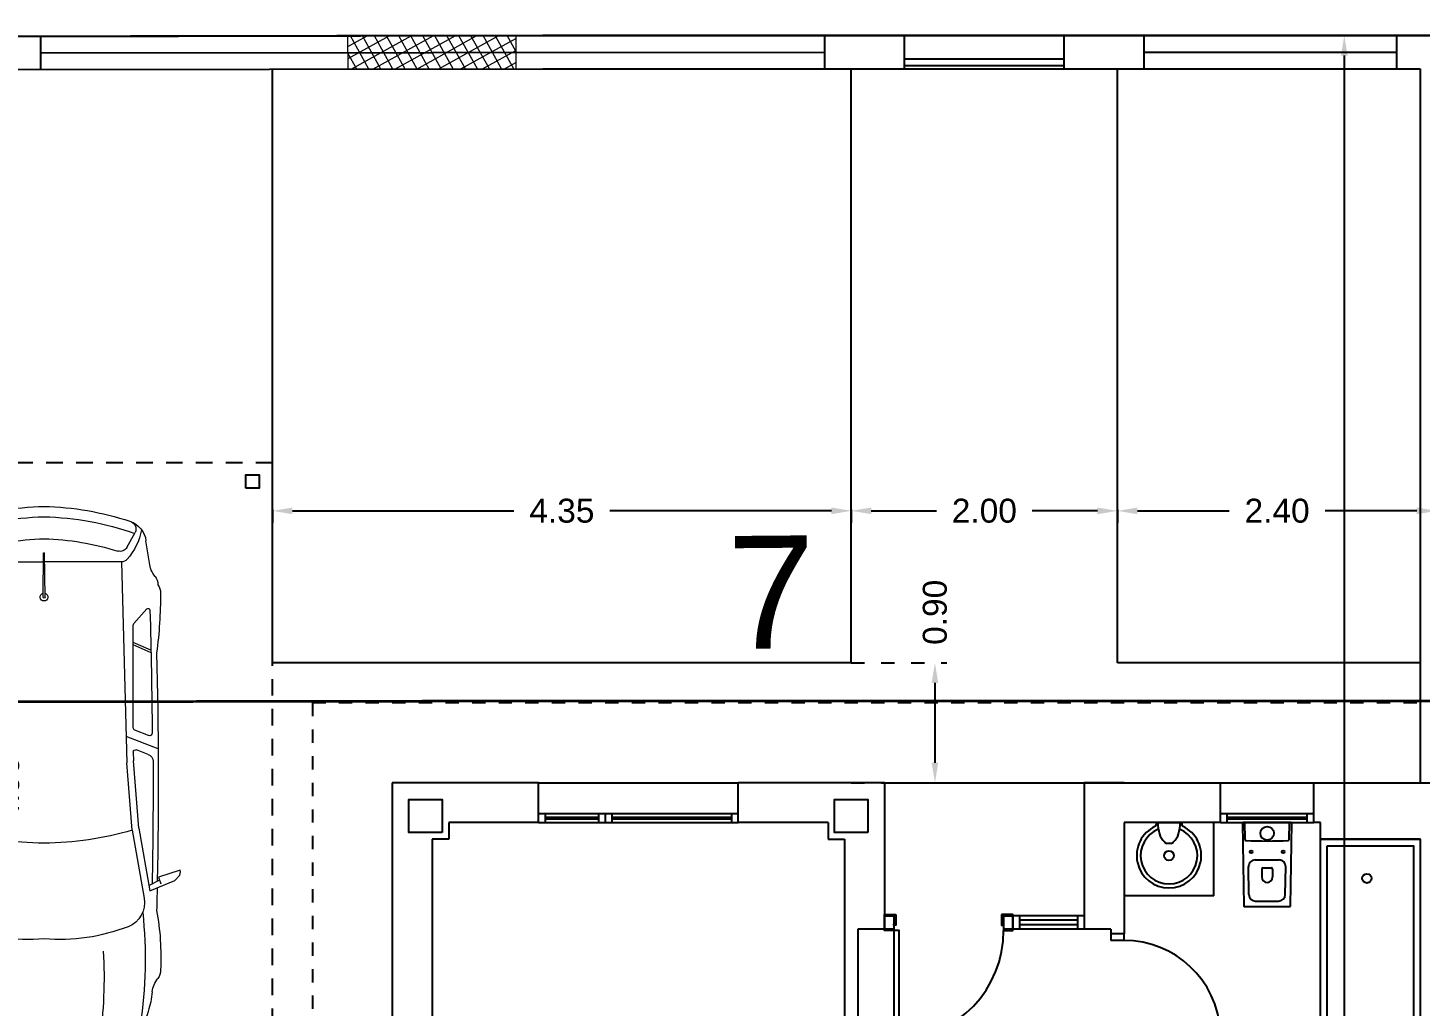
# Model space of a CAD drawing. Header units: millimetres. Extents: x 441061 to 442903, y 4515148 to 4515613.
# Drawn here: x 442488.8 to 442499.26, y 4515541.93 to 4515549.28 of the extents above; entities that cross this region are included whole.
import ezdxf
from ezdxf.enums import TextEntityAlignment as Align

# ---------------------------------------------------------------- set-up
doc = ezdxf.new("R2010")
doc.units = ezdxf.units.MM
doc.linetypes.add('PUNTOS2', pattern=[0.125, 0, -0.125])
doc.linetypes.add('RAYITAS', pattern=[0.375, 0.25, -0.125])
for name, color, linetype in [('01_cotas', 254, 'Continuous'), ('01_implantación', 5, 'Continuous'), ('01_mono BAJA', 2, 'Continuous'), ('01_parcela', 7, 'Continuous'), ('01_proyección', 4, 'RAYITAS'), ('01_retranqueo', 250, 'Continuous'), ('01_textos', 7, 'Continuous'), ('01_urb interior', 4, 'Continuous')]:
    doc.layers.add(name, color=color, linetype=linetype)
doc.layers.add('01_muebles_B', color=254, linetype='Continuous', lineweight=5)
doc.styles.add('Estilo1', font='swissel.ttf')
doc.styles.add('ROMANS', font='romans')
doc.dimstyles.new('DECIMAL-50', dxfattribs={"dimtxt": 0.08, "dimasz": 0.15, "dimexe": 0.09, "dimexo": 0, "dimgap": 0.09, "dimtad": 0, "dimzin": 0, "dimdsep": 46, "dimtxsty": 'ROMANS', "dimcen": 0.09, "dimclrt": 6, "dimadec": 0, "dimazin": 0, "dimtfac": 1.38, "dimtix": 1, "dimtofl": 0, "dimtmove": 2, "dimatfit": 3, "dimldrblk": 'OBLIQUE', "dimfxl": 1, "dimtolj": 1, "dimtzin": 0, "dimarcsym": 0})

# ---------------------------------------------------------------- blocks, each defined once
blk = doc.blocks.new('A$C6A825EFA')
at = {"layer": '01_mono BAJA', "color": 254}
for p, q in [((1.099999736412428, 12.50000028219074, -5.307373365866472e-07), (-2.636807039380074e-07, 12.50000028219074, -5.307373365866472e-07)), ((-2.636807039380074e-07, 12.50000028219074, -5.307373365866472e-07), (-2.636807039380074e-07, 7.854999443516135, -5.307373365866472e-07)), ((1.099999736296013, 12.200000282377, -5.307204983801919e-07), (1.099999736354221, 12.5000166958198, -5.307204983801919e-07)), ((1.099999736354221, 12.5000166958198, -5.307205007081908e-07), (2.599999736354221, 12.5000166958198, -5.307205007081908e-07)), ((2.599999736354221, 12.200000282377, -5.307204983801919e-07), (2.599999736354221, 12.50001669488847, -5.307204983801919e-07)), ((3.699999736330938, 12.50000028219074, -5.307373365866472e-07), (2.599999736412428, 12.50000028312206, -5.307373365866472e-07)), ((3.699999736330938, 12.50000028219074, -5.307373365866472e-07), (3.699999736330938, 11.40000028163195, -5.307373365866472e-07)), ((3.700091630627867, 12.50000028219074, -5.307373365866472e-07), (5.199999736389145, 12.50000028219074, -2.855093802008288e-07)), ((5.499999736377504, 12.50000028219074, -5.307373365866472e-07), (5.199999736330938, 12.50000028219074, -5.307373365866472e-07)), ((5.199999736330938, 12.50000028219074, -5.307373365866472e-07), (5.199999736330938, 11.40000028163195, -5.307373365866472e-07)), ((5.199999736330938, 12.50000028219074, -5.307373365866472e-07), (6.224999736412428, 12.50000028219074, -5.307373365866472e-07)), ((6.224999736412428, 12.20003116503358, -5.307373365866472e-07), (6.224999736412428, 12.50000028219074, -5.307373365866472e-07)), ((6.224999736412428, 12.50000028219074, -5.307373365866472e-07), (6.924999736365862, 12.50000028219074, -5.307373365866472e-07)), ((6.924999736365862, 12.50000028219074, -5.307373365866472e-07), (8.775000105495565, 12.50000028219074, -5.307373365866472e-07)), ((6.924999736365862, 12.20000028423965, -5.307373371898905e-07), (6.924999736365862, 12.50000028219074, -5.307373365866472e-07)), ((1.099999736412428, 12.26999597903341, -1.551930586482556e-06), (2.599999736412428, 12.26999597903341, -1.551930586482556e-06)), ((1.149999736458994, 12.26999597903341, -5.307204996169981e-07), (1.149999736458994, 12.19999597873539, -5.307204996169981e-07)), ((1.149999736458994, 12.24199088476598, -5.307205005186883e-07), (1.54999973642407, 12.24199088476598, -1.551930587384247e-06)), ((1.54999973642407, 12.26999597903341, -1.551930586482556e-06), (1.54999973642407, 12.19999597873539, -1.551930586482556e-06)), ((1.599999736412428, 12.26999597903341, -1.551930586482556e-06), (1.599999736412428, 12.19999597873539, -1.551930586482556e-06)), ((1.649999736400787, 12.26999597903341, -1.551930586482556e-06), (1.649999736400787, 12.19999597873539, -1.551930586482556e-06)), ((1.649999736400787, 12.24199088476598, -1.551930587384247e-06), (2.549999736365862, 12.24199088476598, -1.551930587384247e-06)), ((2.549999736365862, 12.26999597903341, -1.551930586482556e-06), (2.549999736365862, 12.19999597873539, -1.551930586482556e-06)), ((6.224999736528844, 12.27000028360635, -5.307373380915808e-07), (6.924999736715108, 12.27000028360635, -5.307373380915808e-07)), ((6.274999736342579, 12.19998057093471, -5.307373371898905e-07), (6.274999736342579, 12.26998057123274, -5.307373371898905e-07)), ((6.274999736342579, 12.24201721418649, -5.307373380915808e-07), (6.874999736493919, 12.24201721418649, -5.307373370491339e-07)), ((6.874999736493919, 12.20000028423965, -5.307373361474436e-07), (6.874999736493919, 12.27000028360635, -5.307373361474436e-07)), ((1.099999736296013, 12.200000282377, -5.307373365866472e-07), (0.4249997797305696, 12.20000028144568, -5.307373365866472e-07)), ((0.4249997797887772, 12.200000282377), (0.4249997797887772, 12.07500028330833)), ((1.099999736412428, 12.19999597873539, -1.551930586482556e-06), (2.599999736412428, 12.19999597873539, -1.551930586482556e-06)), ((1.149999736458994, 12.22799088433385, -5.307205005186883e-07), (1.54999973642407, 12.22799088433385, -1.551930587384247e-06)), ((1.649999736400787, 12.22799088433385, -1.551930587384247e-06), (2.549999736365862, 12.22799088433385, -1.551930587384247e-06)), ((3.27499973581871, 12.200000282377, -5.307373365866472e-07), (2.599999736354221, 12.200000282377, -5.307373365866472e-07)), ((3.27499973581871, 12.200000282377), (3.27499973581871, 12.075000282377)), ((5.499999736377504, 12.20003116503358, -5.307373365866472e-07), (5.499999736377504, 11.36568651441485, -5.307373365866472e-07)), ((6.224999736412428, 12.20003116503358, -5.307373365866472e-07), (5.499999736377504, 12.20003116503358, -5.30737336823068e-07)), ((5.740816753445767, 12.19764542968769, -5.307373367048574e-07), (5.741556828934122, 12.18317157564044, -5.307373367048574e-07)), ((5.743498401768566, 12.20003116503358, -5.307373367048574e-07), (5.931501255551293, 12.20003116503358, -5.307373367048574e-07)), ((5.934182903874092, 12.19764542968769, -5.307373367048574e-07), (5.933442828385736, 12.18317157564044, -5.307373367048574e-07)), ((6.174999921000563, 11.65003116521984, -1.43137591287728e-06), (6.174999920884147, 12.20000028330833, -1.42800978568092e-06)), ((6.224999736528844, 12.20000028423965, -5.307373380915808e-07), (6.924999736715108, 12.20000028423965, -5.307373380915808e-07)), ((6.274999736342579, 12.22801721375436, -5.307373380915808e-07), (6.874999736493919, 12.22801721375436, -5.307373370491339e-07)), ((6.408967423173664, 12.07314080589316, -5.307373380915808e-07), (6.406919481772235, 12.20011317278266, -5.307373380915808e-07)), ((6.741032050070288, 12.07314080589316, -5.307373380915808e-07), (6.743079991471717, 12.20011317278266, -5.307373380915808e-07)), ((6.974999920930713, 12.20000028330833, -5.307373371898905e-07), (6.924999736365862, 12.20000028423965, -5.307373371898905e-07)), ((6.974999920930713, 12.075000282377, -1.432204767069324e-06), (6.974999920872506, 12.20000028330833, -1.42800978568092e-06)), ((0.2999997364240699, 12.075000282377, -5.307373365866472e-07), (0.2999997363658622, 9.705003419891, -5.307373365866472e-07)), ((0.4249997797887772, 12.07500028330833), (0.2999997363658622, 12.075000282377)), ((3.27499973581871, 12.075000282377), (3.399999736342579, 12.075000282377)), ((3.399999736284371, 12.07500028144568, -5.307373365866472e-07), (3.399999736342579, 10.60554771032184, -5.307373365866472e-07)), ((5.852619828659932, 12.04325968677369, -5.307373367048574e-07), (5.822379828659926, 12.04311623400147, -5.307373367048574e-07)), ((7.724999920930713, 12.075000282377, -1.430526779009704e-06), (6.974999920872506, 12.075000282377, -1.430526779009704e-06)), ((6.438646977047853, 11.65919393750374, -5.307373380915808e-07), (6.435421170596243, 11.86919393750372, -5.307373380915808e-07)), ((6.48541466822283, 11.92000028423968, -5.307373380915808e-07), (6.664584805021121, 11.92000028423968, -5.307373380915808e-07)), ((6.534999736621984, 11.85000028423968, -5.307373380915808e-07), (6.534999736621984, 11.79000028423968, -5.307373380915808e-07)), ((6.544999736621975, 11.86000028423967, -5.307373380915808e-07), (6.604999736621977, 11.86000028423967, -5.307373380915808e-07)), ((6.614999736621968, 11.85000028423968, -5.307373380915808e-07), (6.614999736621968, 11.79000028423968, -5.307373380915808e-07)), ((6.711352496196099, 11.65919393750374, -5.307373380915808e-07), (6.714578302647709, 11.86919393750372, -5.307373380915808e-07)), ((6.174999921000563, 11.65003116521984, -5.307373365866468e-07), (5.499999736377504, 11.65003116615117, -5.30737336823068e-07)), ((6.48864047467444, 11.61000028423967, -5.307373380915808e-07), (6.661358998569511, 11.61000028423967, -5.307373380915808e-07)), ((3.770017350791022, 11.43000114057213, -5.307878056690719e-07), (3.770017719478346, 11.40000114310533, -5.307878056690719e-07)), ((3.785028458049055, 11.50000731088221, -5.307878056690719e-07), (3.78502919600578, 11.43999773450196, -5.307878056690719e-07)), ((4.579982980096247, 11.50000033155084, -5.307878056375318e-07), (4.579983717994764, 11.44000751152635, -5.307878056375318e-07)), ((4.595002990157809, 11.43001128640026, -5.307878056375318e-07), (4.595003358845133, 11.40001128893346, -5.307878056375318e-07)), ((5.19999973627273, 11.50002604629844, -5.307373365866438e-07), (4.665011701988988, 11.50001337938011, -5.307878062162158e-07)), ((4.665011701756157, 11.50001214910299, -5.307878056375318e-07), (4.665012931567617, 11.40001214947551, -5.307878056375318e-07)), ((4.715012931497768, 11.50001513585448, -5.307373365866438e-07), (4.715014161367435, 11.40001513622701, -5.307373365866438e-07)), ((5.150000139314216, 11.46716601960361, -5.306700322012715e-07), (4.71501333557535, 11.46715880557895, -5.307373404521769e-07)), ((5.150000560970511, 11.4328803056851, -5.306700322012715e-07), (4.715013757231645, 11.43287309166044, -5.307373404521769e-07)), ((5.149999735294841, 11.50001526158303, -5.30670032201172e-07), (5.150000965106301, 11.40001526102424, -5.30670032201172e-07)), ((3.699999736330938, 11.40000028163195, -5.307373365866472e-07), (3.499999736319296, 11.40000028163195, -5.307373365866472e-07)), ((3.499999736319296, 11.40000028163195, -5.307373365866472e-07), (3.499999736319296, 10.60554771032184, -5.307373365866472e-07)), ((3.710003357497044, 11.4000004036352, -5.307878056690719e-07), (3.770003357494716, 11.40000114217401, -5.307878056690719e-07)), ((5.19999973627273, 11.40002446901053, -5.306769137598011e-07), (4.665012931509409, 11.40001813601702, -5.307779806077676e-07)), ((5.399999736342579, 11.40000028163195, -5.307373365866472e-07), (5.199999736330938, 11.40000028163195, -5.307373365866472e-07)), ((5.399999736342579, 11.40000028163195, -5.307373365866472e-07), (5.399999736342579, 11.36568651441485, -5.307373365866472e-07)), ((5.499999736319296, 11.36568651441485, -5.307036906292077e-07), (5.399999736284371, 11.36568651441485, -5.307036906292077e-07)), ((5.399999753330913, 11.36568653192387, -5.307541523515855e-07), (5.399999753334544, 11.31568653192392, -5.307541523515855e-07)), ((5.499999753334112, 11.31568653193209, -5.307541523515855e-07), (5.399999753334544, 11.31568653192392, -5.307541523515855e-07)), ((5.499999753334112, 11.31568653193209, -5.307541523515855e-07), (5.499999753330027, 11.3656865319321, -5.307541523515855e-07))]:
    blk.add_line(p, q, dxfattribs=at)
for points in [[(0.3749997363192961, 12.12500028219074), (0.1249997363192961, 12.12500028219074), (0.1249997363192961, 12.37500028219074), (0.3749997363192961, 12.37500028219074), (0.3749997363192961, 12.12500028219074)], [(3.574999735807069, 12.12500028219074), (3.324999735807069, 12.12500028219074), (3.324999735807069, 12.37500028219074), (3.574999735807069, 12.37500028219074), (3.574999735807069, 12.12500028219074)]]:
    blk.add_lwpolyline(points, close=True, dxfattribs=at)
at = {"layer": '01_mono BAJA', "color": 254, "elevation": -5.307373380915808e-07, "flags": 128}
blk.add_lwpolyline([(6.393999736621964, 12.20000028423965, 0.4142135623731034), (6.389999736621945, 12.19600028423969), (6.389999736621945, 12.19500028423965), (6.40001102262741, 11.57430055190281, 0.4363960603840437), (6.403999736621955, 11.57000028423965), (6.745999736621997, 11.57000028423965, 0.4363960603840437), (6.749988450616542, 11.57430055190281), (6.75999973662195, 12.19500028423965), (6.75999973662195, 12.19600028423969, 0.4142135623730953), (6.755999736621987, 12.20000028423965)], format="xyb", close=True, dxfattribs=at)
at = {"layer": '01_mono BAJA', "color": 254}
for points, elevation in [([(6.974976942001376, 12.07500031869859), (7.724999920930713, 12.075000282377), (7.724999920930713, 10.50000028405339), (6.974976941302884, 10.50000028405339)], -1.430526779009704e-06), ([(7.024976941931527, 12.02500031609088), (7.674999920884147, 12.02500028535724), (7.674999920942355, 10.55000028386712), (7.02497694134945, 10.55000028386712)], -1.430526779009704e-06), ([(3.785028335172683, 11.50999055430293), (3.785028458049055, 11.50000731088221), (3.69999973627273, 11.50000626500696), (3.699999613396358, 11.50998950842768)], -5.307373365866472e-07), ([(4.579982857161667, 11.51000033132732), (4.579982979979832, 11.50001708697528), (4.66501170193078, 11.50001813285053), (4.665011579054408, 11.51000137720257)], -5.307373365866472e-07), ([(3.770003357494716, 11.40000114217401), (3.700000965909567, 11.40000028070062), (3.69999973627273, 11.50000626500696), (3.770002127799671, 11.50000712648034)], -5.307373365866472e-07), ([(3.785019621078391, 11.43999773543328), (3.785019744071178, 11.430001324974), (3.770017350791022, 11.43000114057213), (3.770017227740027, 11.43999755103141)], -5.307373365866472e-07), ([(4.580000473884866, 11.44000751245767), (4.580000596877653, 11.43001110199839), (4.595002990157809, 11.43001128640026), (4.595002867223229, 11.44000769685954)], -5.307373365866472e-07), ([(3.770010538573842, 11.40000114217401), (3.77001066156663, 11.39001789782196), (3.700008269632235, 11.39001703634858), (3.700008146639448, 11.40000028163195)], -5.307373365866472e-07), ([(3.77001066156663, 11.3900011414662), (3.77002080832608, 10.56500114034861), (3.809844870876987, 10.56500163022429), (3.809834724117536, 11.39000163134187)], -5.307373365866472e-07), ([(4.595010539982468, 11.40001128800213), (4.595010662975255, 11.39002804365009), (4.665013054560404, 11.39002890419215), (4.665012931567617, 11.40001214947551)], -5.307373365866472e-07)]:
    blk.add_lwpolyline(points, close=True, dxfattribs=dict(at, elevation=elevation))
at = {"layer": '01_mono BAJA', "color": 254, "elevation": -5.307373365866472e-07}
for points in [[(4.595009310345631, 11.50001727230847), (4.595010539982468, 11.40001128800213)], [(4.665012931567617, 11.40001214947551), (4.66501170193078, 11.50001813285053)]]:
    blk.add_lwpolyline(points, dxfattribs=at)
at = {"layer": '01_mono BAJA', "color": 254}
for centre, radius in [((6.574999736621947, 12.12000028423967, -5.307373380915808e-07), 0.051), ((5.837499828659929, 11.95253116503359, -5.307373367048574e-07), 0.03600000000000007), ((6.454999736622, 11.98000028423968, -5.307373380915808e-07), 0.01), ((6.694799736621945, 11.98000028423968, -5.307373380915808e-07), 0.01), ((7.3249879826908, 11.7813581712544, -1.430594072155681e-06), 0.03499999999999999)]:
    blk.add_circle(centre, radius, dxfattribs=at)
for centre, radius, start, end in [((5.837499828659929, 11.95253116503359, -5.307373367048574e-07), 0.2430000000000002, 114.8749090207927, 65.12509097920567), ((5.837499828659929, 11.95253116503359, -5.307373367048574e-07), 0.2133000000000005, 112.0656206977175, 68.05639185334007), ((5.728780294492548, 12.1840170551439, -5.307373367048574e-07), 0.01280447843246638, 300.5290868220514, 356.2140060712333), ((5.743498401768566, 12.19733116503358, -5.307373367048574e-07), 0.002700000000000028, 89.99999999999878, 173.3159463877796), ((6.032899241340356, 12.19702165876993, -5.307373367048574e-07), 0.2794781058962322, 179.3830094869832, 196.8164530130833), ((5.641650415941328, 12.19702165876994, -5.307373367048574e-07), 0.2794781058963293, 343.1835469869183, 0.6169905130118677), ((5.931501255551293, 12.19733116503358, -5.307373367048574e-07), 0.002700000000000032, 6.68405361222699, 89.99999999999919), ((5.946219362827311, 12.1840170551439, -5.307373367048574e-07), 0.01280447843246638, 183.7859939287789, 239.4709131779553), ((5.902727540700251, 12.15767971434626, -5.307373367048574e-07), 0.1434911203477202, 196.8164530130833, 225.6955673758712), ((5.837274828640894, 12.09061820848128, -5.307373367048574e-07), 0.04978251303331883, 225.6955673758712, 252.5903534419487), ((5.83727482864089, 12.09061820848128, -5.307373367048574e-07), 0.04978251303331398, 287.9532429041871, 314.3044326241192), ((5.771822116581561, 12.15767971434625, -5.307373367048574e-07), 0.1434911203476843, 314.3044326241192, 343.1835469869174), ((6.415966512841379, 12.07325369443618, -5.307373380915808e-07), 0.007, 180.9240453531415, 266.9359312023237), ((6.574999736621947, 15.04421976636974, -5.307373380915808e-07), 2.982219482130089, 266.9359312023237, 273.0640687976763), ((6.734032960402573, 12.07325369443618, -5.307373380915808e-07), 0.007, 273.0640687976763, 359.0759546468585), ((6.48541466822283, 11.87000028423967, -5.307373380915808e-07), 0.05, 90, 180.9240453531415), ((6.544999736621975, 11.85000028423968, -5.307373380915808e-07), 0.01, 90, 180), ((6.604999736621977, 11.85000028423968, -5.307373380915808e-07), 0.01, 0, 90), ((6.664584805021121, 11.87000028423967, -5.307373380915808e-07), 0.05, 359.0759546468585, 90), ((6.574999736621947, 11.79000028423968, -5.307373380915808e-07), 0.04, 180, 0), ((6.48864047467444, 11.66000028423969, -5.307373380915808e-07), 0.05, 180.9240453531415, 270), ((6.661358998569511, 11.66000028423969, -5.307373380915808e-07), 0.05, 270, 359.0759546468585), ((3.768222481652629, 11.39074177201837, -5.307373365866472e-07), 0.8267884893585035, 272.8856179366376, 359.9505391789831), ((5.499999753392906, 10.59068653193206, -5.307877983090265e-07), 0.725, 3.275828964436444, 90.00000000464617)]:
    blk.add_arc(centre, radius, start, end, dxfattribs=at)
at = {"layer": '01_proyección', "color": 120, "ltscale": 0.25, "elevation": -5.307373365866472e-07}
blk.add_lwpolyline([(15.69999936700333, 7.405000281520188), (16.29999973619124, 7.405000281520188), (16.29999973619124, 13.10000028181821), (-0.6000002636574209, 13.10000028181821), (-0.6000002636574209, 7.405000281520188), (-2.636807039380074e-07, 7.405000281520188)], dxfattribs=at)
blk = doc.blocks.new('A$C392252A0')
at = {"layer": '01_muebles_B', "color": 254}
for p, q in [((10.7145771717037, 8.128536763099646), (10.70470166297991, 8.12656266999943)), ((10.70470166297991, 8.12656266999943), (10.75210411174112, 7.979337750849481)), ((10.73827839608521, 8.123601533477995), (10.7145771717037, 8.128536763099646)), ((10.77481778869105, 8.091028994194176), (10.73827839608521, 8.123601533477995)), ((10.8456681209077, 7.920434621596314), (10.77481778869105, 8.091028994194176)), ((10.75210411174112, 7.979337750849481), (10.79753145703717, 7.995324514851745)), ((8.604949643827695, 7.917348454456715), (8.455166988132532, 7.893347453639535)), ((9.019339886840953, 7.811230667613017), (8.91951469938931, 7.900000962349623)), ((9.201232840164721, 7.925985021183351), (9.148948545350777, 7.806760767878586)), ((9.218919480213572, 7.927753685188236), (9.165859560070658, 7.806760767878586)), ((9.78428205645605, 7.91138120255664), (9.74792460598428, 7.81802871627815)), ((9.876228995160545, 7.976165693467692), (9.791307283142942, 7.758118144659193)), ((9.913279449795937, 7.907811656810964), (9.88237094878923, 7.828450057498685)), ((10.4180736753583, 7.843728747776822), (10.8456681209077, 7.920434621596314)), ((10.77274128509407, 7.986600372468956), (10.80947338630676, 7.913941673022919)), ((8.4993810611154, 7.762875190936029), (8.397032181851955, 7.820296668207675)), ((9.731443779742676, 7.806760767878586), (9.03109297203946, 7.806760767878586)), ((9.897622441543263, 7.806760767878586), (9.958221034153667, 7.808355467683896)), ((10.4180736753583, 7.843728747776822), (9.958221034153667, 7.808355467683896)), ((10.43045432339341, 7.798209698411256), (10.89424350354011, 7.881408520804143)), ((8.59852300500961, 7.726000943047666), (9.970601682185134, 7.762836418318557)), ((8.59852300500961, 7.724736562264525), (8.59852300500961, 7.201049045506124)), ((10.43045432339341, 7.798209698411256), (9.970601682185134, 7.762836418318557)), ((8.838656719213304, 7.203482651509376), (8.536983098566907, 7.200425376787962)), ((8.536983098566907, 7.200425376787962), (8.536983098566907, 7.193302496876413)), ((8.838656719213304, 7.190245222154772), (8.536983098566907, 7.193302496876413)), ((8.59852300500961, 6.668991311399623), (8.59852300500961, 7.192678828158023)), ((8.59852300500961, 6.667726930616709), (9.970601682185134, 6.630891455345591)), ((8.4993810611154, 6.630852682728346), (8.397032181851955, 6.573431205456473)), ((9.019339886840953, 6.58249720605113), (8.91951469938931, 6.493726911314525)), ((9.731443779742676, 6.586967105785789), (9.03109297203946, 6.586967105785789)), ((9.201232840164721, 6.467742852480569), (9.148948545350777, 6.586967105785789)), ((9.218919480213572, 6.465974188475911), (9.165859560070658, 6.586967105785789)), ((9.78428205645605, 6.482346671107734), (9.74792460598428, 6.575699157385998)), ((9.876228995160545, 6.417562180196455), (9.791307283142942, 6.635609729004727)), ((9.913279449795937, 6.485916216853184), (9.88237094878923, 6.565277816165235)), ((9.897622441543263, 6.586967105785789), (9.958221034153667, 6.585372405980024)), ((10.4180736753583, 6.549999125887325), (9.958221034153667, 6.585372405980024)), ((10.43045432339341, 6.595518175252892), (9.970601682185134, 6.630891455345591)), ((10.43045432339341, 6.595518175252892), (10.89424350354011, 6.512319352859777)), ((8.604949643827695, 6.476379419207433), (8.455166988132532, 6.500380420024385)), ((10.4180736753583, 6.549999125887325), (10.8456681209077, 6.473293252067833)), ((10.77274128509407, 6.407127501194964), (10.80947338630676, 6.479786200641229)), ((10.8456681209077, 6.473293252067833), (10.77481778869105, 6.302698879470199)), ((10.70470166297991, 6.26716520366449), (10.75210411174112, 6.414390122814439)), ((10.75210411174112, 6.414390122814439), (10.79753145703717, 6.398403358812402)), ((10.77481778869105, 6.302698879470199), (10.73827839608521, 6.270126340185925)), ((10.7145771717037, 6.265191110564274), (10.70470166297991, 6.26716520366449)), ((10.73827839608521, 6.270126340185925), (10.7145771717037, 6.265191110564274))]:
    blk.add_line(p, q, dxfattribs=at)
for centre, radius, start, end in [((8.808336764848264, 7.906856201553865), 0.0859900995429298, 87.47388308832457, 128.6870734892734), ((8.808778930847893, 4.809420196847441), 3.183344302481048, 82.59746227581041, 89.93974372582599), ((11.29960480007094, 6.178317546772405), 1.816478734048497, 87.28862518303956, 100.1741688152282), ((11.38932288019669, 7.906856201553865), 0.0859900995429298, 51.3129265107266, 92.52611691167542), ((8.586494424027023, 8.093249359728134), 0.1768664004644932, 275.9894615540967, 308.6870734892734), ((8.75079723420049, 7.888071080748887), 0.0859900995429298, 87.47388308832457, 128.6870734892734), ((8.928932147223804, 7.908037884770465), 0.01238064803251452, 91.7936642075549, 220.4776967150527), ((10.02181573013468, -29.5764562156121), 37.51280318333238, 90.38815908444452, 91.6700615620346), ((10.09882982252157, -28.50807750410354), 36.48492226698406, 88.92882274088832, 91.38194175308166), ((9.767801230212626, 7.917799894203426), 0.01768664004644932, 338.7208678947812, 90.38815908444452), ((9.962721928528026, 7.888555581870833), 0.05305992013934796, 90.21426079475702, 158.720867894763), ((10.09882982252157, -28.50807750410354), 36.44994749797834, 88.89972263979087, 90.21426079475702), ((10.09882982252157, -28.50807750410354), 36.48492226698406, 88.61805824691834, 88.8591669639751), ((11.55362569037015, 8.112034480533111), 0.1768664004644932, 231.3129265107266, 264.0105384459033), ((11.46689247594395, 7.285360450152666), 0.654345126759498, 72.05312579381969, 84.01053844587732), ((11.61935636859516, 7.711228013117761), 0.2026914293127616, 22.79943690895577, 75.96292158172567), ((10.2418976513286, 7.15820174554915), 1.951909709216239, 160.2980276872219, 178.865047266298), ((8.47426980078626, 7.732679516083635), 0.1617995785219057, 96.7804218916208, 161.7197419934186), ((8.374793588578086, 7.76879093290836), 0.05610165594342478, 66.64679761482168, 164.8738046147659), ((8.294854911307539, 7.436245573539054), 0.4352006105039644, 49.01960060703433, 78.88406577015647), ((9.03109297203946, 7.824447407924936), 0.01768664004644932, 228.3546654378, 270), ((9.731443779742676, 7.824447407924936), 0.01768664004644932, 270, 338.7208678947629), ((9.89720369240922, 7.822673235016737), 0.0159179760418044, 158.720867894763, 271.5074357587636), ((10.92547293468442, 7.707321053582291), 0.1768664004644932, 21.05323204604053, 100.1700784186909), ((11.31273271840973, 4.914369679055199), 2.973693275539301, 81.2805506421204, 96.1736972801214), ((10.21643353248646, 7.154978466241346), 1.997248465604157, 161.6597781348288, 178.7983284620295), ((8.473419293331517, 7.7166005570773), 0.05305992013934796, 342.7058410331699, 60.7059756037858), ((8.545463084870335, 7.724736562264525), 0.05305992013934796, 0, 49.01960060703433), ((8.430095334140333, 7.19686393683196), 2.088792189485662, 0, 16.73177224806859), ((9.873641887959366, 7.302439317791141), 1.303932401561858, 355.3558539379363, 21.05323204604053), ((10.26211541009388, 7.19686393683196), 1.654016677200986, 0, 21.00600231334928), ((10.27637015246864, 7.152059091004276), 1.836209551069617, 162.6109087666219, 178.6018026225706), ((11.43724338530365, 4.633211518509825), 2.973693275539301, 81.58633084103792, 93.45595761085141), ((10.21643353248646, 7.238749407422574), 1.997248465604157, 181.2016715379705, 198.3402218651712), ((10.2418976513286, 7.235526128114998), 1.951909709216239, 181.1349527337004, 199.7019723127781), ((10.27637015246864, 7.241668782659644), 1.836209551069617, 181.3981973774294, 197.3890912333782), ((8.838656719213304, 7.19686393683196), 0.02672029303262211, 193.7602793203733, 166.2397206796284), ((8.838656719213304, 7.19686393683196), 0.006618714677325627, 270, 90), ((8.430095334140333, 7.19686393683196), 2.088792189485662, 343.2682277519315, 0), ((9.873641887959366, 7.091288555873234), 1.303932401561858, 338.9467679539595, 4.644146062063694), ((10.26211541009388, 7.19686393683196), 1.654016677200986, 338.9939976866507, 0), ((11.43724338530365, 9.760516355154323), 2.973693275539301, 266.5440423891486, 278.4136691589621), ((8.473419293331517, 6.677127316586848), 0.05305992013934796, 299.2940243962142, 17.29415896683014), ((8.545463084870335, 6.668991311399623), 0.05305992013934796, 310.9803993929657, 0), ((8.47426980078626, 6.661048357580739), 0.1617995785219057, 198.2802580065814, 263.2195781083792), ((8.374793588578086, 6.624936940755788), 0.05610165594342478, 195.1261953852341, 293.3532023851783), ((8.294854911307539, 6.957482300125093), 0.4352006105039644, 281.1159342298436, 310.9803993929657), ((9.03109297203946, 6.569280465739212), 0.01768664004644932, 90, 131.6453345622), ((9.731443779742676, 6.569280465739212), 0.01768664004644932, 21.27913210523705, 90), ((9.89720369240922, 6.571054638647183), 0.0159179760418044, 88.49256424123644, 201.279132105237), ((10.92547293468442, 6.686406820081856), 0.1768664004644932, 259.8299215813091, 338.9467679539595), ((11.61935636859516, 6.682499860546386), 0.2026914293127616, 284.0370784182743, 337.2005630910458), ((8.586494424027023, 6.300478513935786), 0.1768664004644932, 51.3129265107266, 84.01053844587732), ((8.928932147223804, 6.485689988893455), 0.01238064803251452, 139.5223032849473, 268.2063357924451), ((10.02181573013468, 43.97018408927602), 37.51280318333238, 268.3299384379654, 269.6118409155555), ((9.767801230212626, 6.475927979460948), 0.01768664004644932, 269.6118409155555, 21.27913210521884), ((9.962721928528026, 6.505172291793315), 0.05305992013934796, 201.279132105237, 269.785739205243), ((11.31273271840973, 9.479358194608722), 2.973693275539301, 263.8263027198786, 278.7194493578796), ((11.46689247594395, 7.108367423511481), 0.654345126759498, 275.9894615540967, 287.9468742061803), ((8.75079723420049, 6.505656792915033), 0.0859900995429298, 231.3129265107266, 272.5261169116754), ((8.808336764848264, 6.486871672110283), 0.0859900995429298, 231.3129265107266, 272.5261169116754), ((8.808778930847893, 9.584307676816707), 3.183344302481048, 270.060256274174, 277.4025377241896), ((10.09882982252157, 42.90180537776769), 36.48492226698406, 268.6180582469183, 271.0711772591117), ((10.09882982252157, 42.90180537776769), 36.44994749797834, 269.785739205243, 271.1002773602092), ((10.09882982252157, 42.90180537776769), 36.48492226698406, 271.1408330358946, 271.3819417530817), ((11.29960480007094, 8.215410326891742), 1.816478734048497, 259.8258311847718, 272.7113748169604), ((11.38932288019669, 6.486871672110283), 0.0859900995429298, 267.4738830883246, 308.6870734892734), ((11.55362569037015, 6.281693393131036), 0.1768664004644932, 95.98946155409678, 128.6870734892734)]:
    blk.add_arc(centre, radius, start, end, dxfattribs=at)
blk = doc.blocks.new('*D180')
at = {"layer": '01_cotas', "color": 0, "linetype": 'PUNTOS2', "lineweight": -2, "transparency": 16777216}
for p, q in [((442481.1007654024, 4515549.211217837), (442481.1003919563, 4515550.025757032)), ((442499.384750643, 4515549.219600595), (442499.3843771969, 4515550.034139789))]:
    blk.add_line(p, q, dxfattribs=at)
at = {"layer": '01_cotas', "color": 0, "lineweight": -2, "transparency": 16777216}
for p, q in [((442481.2504332033, 4515549.935825812), (442489.8080648302, 4515549.939749275)), ((442499.2344184754, 4515549.944071027), (442490.6767868485, 4515549.940147563))]:
    blk.add_line(p, q, dxfattribs=at)
at = {"layer": '01_cotas', "color": 0, "transparency": 16777216}
for points in [[(442481.2504217414, 4515549.960825809), (442481.2504446652, 4515549.910825814), (442481.100433219, 4515549.935757041)], [(442499.2344070135, 4515549.969071024), (442499.2344299373, 4515549.919071029), (442499.3844184597, 4515549.944139798)]]:
    blk.add_solid(points, dxfattribs=at)
at = {"layer": '01_cotas', "color": 7, "transparency": 16777216, "insert": (442490.2424258394, 4515549.939948419), "char_height": 0.18, "attachment_point": 5, "rotation": 0.026268702798923536, "style": 'Estilo1'}
blk.add_mtext('\\A1;18.28', dxfattribs=at)
blk = doc.blocks.new('*D185')
at = {"layer": '01_cotas', "color": 0, "linetype": 'PUNTOS2', "lineweight": -2, "transparency": 16777216}
for p, q in [((442499.3847506428, 4515549.219601102), (442498.5998461107, 4515549.219601102)), ((442499.3847506372, 4515529.206196604), (442498.5998461107, 4515529.206196604))]:
    blk.add_line(p, q, dxfattribs=at)
at = {"layer": '01_cotas', "color": 0, "lineweight": -2, "transparency": 16777216}
for p, q in [((442498.6898461107, 4515549.069601102), (442498.6898461107, 4515538.82505898)), ((442498.6898461107, 4515529.356196605), (442498.6898461107, 4515537.995647214))]:
    blk.add_line(p, q, dxfattribs=at)
at = {"layer": '01_cotas', "color": 0, "transparency": 16777216}
for points in [[(442498.6648461107, 4515549.069601102), (442498.7148461107, 4515549.069601102), (442498.6898461107, 4515549.219601102)], [(442498.6648461107, 4515529.356196605), (442498.7148461107, 4515529.356196605), (442498.6898461107, 4515529.206196604)]]:
    blk.add_solid(points, dxfattribs=at)
at = {"layer": '01_cotas', "color": 7, "transparency": 16777216, "insert": (442498.6898461107, 4515538.410353097), "char_height": 0.18, "attachment_point": 5, "rotation": 90, "style": 'Estilo1'}
blk.add_mtext('\\A1;20.01', dxfattribs=at)
blk = doc.blocks.new('*D199')
at = {"layer": '01_cotas', "color": 0, "linetype": 'PUNTOS2', "lineweight": -2, "transparency": 16777216}
for p, q in [((442490.6347521266, 4515546.009685366), (442488.5519826487, 4515546.009685366)), ((442490.6347521273, 4515541.109685369), (442488.5519826487, 4515541.109685369))]:
    blk.add_line(p, q, dxfattribs=at)
at = {"layer": '01_cotas', "color": 0, "lineweight": -2, "transparency": 16777216}
for p, q in [((442488.6419826488, 4515545.859685366), (442488.6419826488, 4515543.92102411)), ((442488.6419826488, 4515541.259685369), (442488.6419826488, 4515543.198346626))]:
    blk.add_line(p, q, dxfattribs=at)
at = {"layer": '01_cotas', "color": 0, "transparency": 16777216}
for points in [[(442488.6169826487, 4515545.859685366), (442488.6669826488, 4515545.859685366), (442488.6419826488, 4515546.009685366)], [(442488.6169826487, 4515541.259685369), (442488.6669826488, 4515541.259685369), (442488.6419826488, 4515541.109685369)]]:
    blk.add_solid(points, dxfattribs=at)
at = {"layer": '01_cotas', "color": 7, "transparency": 16777216, "insert": (442488.6419826481, 4515543.559685368), "char_height": 0.18, "attachment_point": 5, "rotation": 90, "style": 'Estilo1'}
blk.add_mtext('\\A1;4.90', dxfattribs=at)
blk = doc.blocks.new('*D203')
at = {"layer": '01_cotas', "color": 0, "linetype": 'PUNTOS2', "lineweight": -2, "transparency": 16777216}
for p, q in [((442494.98474984, 4515544.505362796), (442495.7033513673, 4515544.505362796)), ((442494.9847498392, 4515543.605363031), (442495.7033513673, 4515543.605363031))]:
    blk.add_line(p, q, dxfattribs=at)
at = {"layer": '01_cotas', "color": 0, "lineweight": -2, "transparency": 16777216}
blk.add_line((442495.6133513673, 4515544.355362795), (442495.6133513673, 4515543.755363031), dxfattribs=at)
at = {"layer": '01_cotas', "color": 0, "transparency": 16777216}
for points in [[(442495.5883513673, 4515544.355362795), (442495.6383513673, 4515544.355362795), (442495.6133513673, 4515544.505362796)], [(442495.5883513673, 4515543.755363031), (442495.6383513673, 4515543.755363031), (442495.6133513673, 4515543.605363031)]]:
    blk.add_solid(points, dxfattribs=at)
at = {"layer": '01_cotas', "color": 7, "transparency": 16777216, "insert": (442495.6133513666, 4515544.885829109), "char_height": 0.18, "attachment_point": 5, "rotation": 90, "style": 'Estilo1'}
blk.add_mtext('\\A1;0.90', dxfattribs=at)
blk = doc.blocks.new('*D192')
at = {"layer": '01_cotas', "color": 0, "linetype": 'PUNTOS2', "lineweight": -2, "transparency": 16777216}
for p, q in [((442494.9847500838, 4515545.658883767), (442494.9847500838, 4515545.558316987)), ((442496.9847497148, 4515545.65888353), (442496.9847497148, 4515545.558316987))]:
    blk.add_line(p, q, dxfattribs=at)
at = {"layer": '01_cotas', "color": 0, "lineweight": -2, "transparency": 16777216}
for p, q in [((442495.1347500838, 4515545.648316987), (442495.6245064915, 4515545.648316987)), ((442496.8347497148, 4515545.648316987), (442496.344993307, 4515545.648316987))]:
    blk.add_line(p, q, dxfattribs=at)
at = {"layer": '01_cotas', "color": 0, "transparency": 16777216}
for points in [[(442495.1347500838, 4515545.673316987), (442495.1347500838, 4515545.623316986), (442494.9847500838, 4515545.648316987)], [(442496.8347497148, 4515545.673316987), (442496.8347497148, 4515545.623316986), (442496.9847497148, 4515545.648316987)]]:
    blk.add_solid(points, dxfattribs=at)
at = {"layer": '01_cotas', "color": 7, "transparency": 16777216, "insert": (442495.9847498992, 4515545.648316987), "char_height": 0.18, "attachment_point": 5, "style": 'Estilo1'}
blk.add_mtext('\\A1;2.00', dxfattribs=at)
blk = doc.blocks.new('*D193')
at = {"layer": '01_cotas', "color": 0, "linetype": 'PUNTOS2', "lineweight": -2, "transparency": 16777216}
for p, q in [((442496.9847497148, 4515545.648316987), (442496.9847497148, 4515545.738316987)), ((442499.3847506238, 4515545.648316987), (442499.3847506238, 4515545.738316987))]:
    blk.add_line(p, q, dxfattribs=at)
at = {"layer": '01_cotas', "color": 0, "lineweight": -2, "transparency": 16777216}
for p, q in [((442497.1347497148, 4515545.648316987), (442497.8245067616, 4515545.648316987)), ((442499.2347506238, 4515545.648316987), (442498.544993577, 4515545.648316987))]:
    blk.add_line(p, q, dxfattribs=at)
at = {"layer": '01_cotas', "color": 0, "transparency": 16777216}
for points in [[(442497.1347497148, 4515545.673316987), (442497.1347497148, 4515545.623316986), (442496.9847497148, 4515545.648316987)], [(442499.2347506238, 4515545.673316987), (442499.2347506238, 4515545.623316986), (442499.3847506238, 4515545.648316987)]]:
    blk.add_solid(points, dxfattribs=at)
at = {"layer": '01_cotas', "color": 7, "transparency": 16777216, "insert": (442498.1847501693, 4515545.648316987), "char_height": 0.18, "attachment_point": 5, "style": 'Estilo1'}
blk.add_mtext('\\A1;2.40', dxfattribs=at)
blk = doc.blocks.new('*D196')
at = {"layer": '01_cotas', "color": 0, "linetype": 'PUNTOS2', "lineweight": -2, "transparency": 16777216}
for p, q in [((442490.6347521039, 4515545.658883766), (442490.6347521039, 4515545.558316987)), ((442494.9847500838, 4515545.658883767), (442494.9847500838, 4515545.558316987))]:
    blk.add_line(p, q, dxfattribs=at)
at = {"layer": '01_cotas', "color": 0, "lineweight": -2, "transparency": 16777216}
for p, q in [((442490.784752104, 4515545.648316987), (442492.4484123515, 4515545.648316987)), ((442494.8347500837, 4515545.648316987), (442493.1710898362, 4515545.648316987))]:
    blk.add_line(p, q, dxfattribs=at)
at = {"layer": '01_cotas', "color": 0, "transparency": 16777216}
for points in [[(442490.784752104, 4515545.673316987), (442490.784752104, 4515545.623316986), (442490.6347521039, 4515545.648316987)], [(442494.8347500837, 4515545.673316987), (442494.8347500837, 4515545.623316986), (442494.9847500838, 4515545.648316987)]]:
    blk.add_solid(points, dxfattribs=at)
at = {"layer": '01_cotas', "color": 7, "transparency": 16777216, "insert": (442492.8097510939, 4515545.648316987), "char_height": 0.18, "attachment_point": 5, "style": 'Estilo1'}
blk.add_mtext('\\A1;4.35', dxfattribs=at)

msp = doc.modelspace()

# ---------------------------------------------------------------- hatches: boundary and pattern name
at = {"layer": '01_muebles_B'}
h = msp.add_hatch(dxfattribs=at)
h.set_pattern_fill('ANSI37', color=256, scale=0.025, angle=-16.10213415035195)
h.set_pattern_definition([(28.89786584964803, (-1234189.739613242, 299996.4144330631), (-0.03835795078430207, 0.0694914256338799), []), (118.897865849648, (-1234189.739613242, 299996.4144330631), (-0.0694914256338799, -0.03835795078430207), [])])
h.paths.add_polyline_path([(442491.2022517913, 4515549.217442828), (442492.4637736941, 4515549.219303218), (442492.4641423742, 4515548.969303491), (442491.2026204704, 4515548.967443098)])

# ---------------------------------------------------------------- linework, layer by layer
at = {"layer": '01_implantación', "linetype": 'Continuous'}
for p, q in [((442486.4667115679, 4515549.210459235, -5.307373365237567e-07), (442492.6654299414, 4515549.219600603, -5.307373365237567e-07)), ((442488.8916240167, 4515549.214035306, 148.9465073574174), (442488.8919926959, 4515548.964035572, -5.307382460184584e-07)), ((442492.6654299414, 4515549.219600603, -5.307373365237567e-07), (442499.3847506428, 4515549.219600605, -5.307373365237567e-07)), ((442494.7847501836, 4515548.969600606, -5.307373365237567e-07), (442494.7847501833, 4515549.219600605, -5.307373365237567e-07)), ((442495.3847501834, 4515548.969600604, -5.307373365237567e-07), (442495.3847501834, 4515549.219600604, -5.307373365237567e-07)), ((442496.5847501829, 4515548.969600604, -5.307373365237567e-07), (442496.5847501829, 4515549.219600604, -5.307373365237567e-07)), ((442497.1847501828, 4515548.969600604, -5.307373365237567e-07), (442497.1847501826, 4515549.219600602, -5.307373365237567e-07)), ((442499.084750643, 4515548.969600604, -5.307373365237567e-07), (442499.0847506428, 4515549.219600604, -5.307373365237567e-07)), ((442486.4667205298, 4515548.960458975, -5.307373365237567e-07), (442492.6656142815, 4515548.969600604, -5.307373365237567e-07)), ((442492.6656142815, 4515548.969600604, -5.307373365237567e-07), (442499.2597506426, 4515548.969600604, -5.307373365237567e-07)), ((442499.2597506426, 4515548.969600604, -5.307373365237567e-07), (442499.2597506435, 4515543.605363031, -5.307373365237567e-07))]:
    msp.add_line(p, q, dxfattribs=at)
at = {"layer": '01_implantación', "linetype": 'Continuous', "elevation": -5.307373365237567e-07}
msp.add_lwpolyline([(442490.4347512317, 4515545.819686544), (442490.4347512377, 4515545.919686544), (442490.5347512374, 4515545.919686537), (442490.5347512318, 4515545.819686539)], close=True, dxfattribs=at)
at = {"layer": '01_muebles_B', "elevation": -5.307373365237567e-07}
msp.add_lwpolyline([(442491.2022517913, 4515549.217442828), (442492.4637736941, 4515549.219303218), (442492.4641423742, 4515548.969303491), (442491.2026204704, 4515548.967443098)], close=True, dxfattribs=at)
at = {"layer": '01_parcela', "linetype": 'Continuous', "elevation": -5.307373365237567e-07}
msp.add_lwpolyline([(442517.3627229516, 4515549.236564617), (442514.5143554138, 4515549.218758469), (442510.3515640311, 4515549.195393871), (442504.2644740832, 4515549.219600606), (442492.6654299414, 4515549.219600603), (442486.4667115712, 4515549.210459244), (442482.3435599201, 4515549.216244117), (442480.5963704538, 4515549.209177892)], dxfattribs=at)
at = {"layer": '01_proyección', "color": 120, "linetype": 'RAYITAS', "ltscale": 0.5}
for p, q in [((442490.6347521232, 4515546.009685365, -5.307373365237567e-07), (442485.1347521229, 4515546.009685363, -5.307373365237567e-07)), ((442490.6347521248, 4515541.109685364, -5.307373365237567e-07), (442490.634752529, 4515544.505363312, -5.307373365237567e-07))]:
    msp.add_line(p, q, dxfattribs=at)
at = {"layer": '01_retranqueo', "color": 170, "const_width": 0.02, "elevation": -5.307373365237567e-07}
msp.add_lwpolyline([(442511.9928946782, 4515544.204527848), (442510.3556539584, 4515544.195338069), (442504.2545322888, 4515544.219600604), (442492.6691167338, 4515544.219600604), (442486.4668908094, 4515544.210454072), (442485.5224257382, 4515544.211779177)], dxfattribs=at)
at = {"layer": '01_urb interior'}
for p, q in [((442488.8918083562, 4515549.089035438, 74.47325341333959), (442494.7847501831, 4515549.094600604, -5.307373365237567e-07)), ((442497.1847501823, 4515549.094600602, -5.307373365237567e-07), (442499.0847506432, 4515549.094600606, -5.307373365237567e-07))]:
    msp.add_line(p, q, dxfattribs=at)
at = {"layer": '01_urb interior', "color": 2}
for p, q in [((442495.384750183, 4515549.044600604, -5.307373365237567e-07), (442496.5847501832, 4515549.044600605, -5.307373365237567e-07)), ((442490.6347521234, 4515546.009685365, -5.307373365237567e-07), (442490.6347521229, 4515548.966605653, -5.307373365237567e-07)), ((442494.9847498371, 4515544.505362794, -5.307373365237567e-07), (442494.984750367, 4515548.969600603, -5.307373365237567e-07)), ((442495.3847501832, 4515548.994600604, -5.307373365237567e-07), (442496.5847501829, 4515548.994600604, -5.307373365237567e-07)), ((442496.9847494673, 4515544.505362554, -5.307373365237567e-07), (442496.9847499982, 4515548.967594963, -5.307373365237567e-07)), ((442490.6347521241, 4515544.505363312, -5.307373365237567e-07), (442490.6347521236, 4515546.009685365, -5.307373365237567e-07)), ((442494.9847498371, 4515544.505362794, -5.307373365237567e-07), (442490.6347512058, 4515544.505363312, -5.307373365237567e-07)), ((442499.2597497259, 4515544.505362285, -5.307373365237567e-07), (442496.9847494671, 4515544.505362554, -5.307373365237567e-07))]:
    msp.add_line(p, q, dxfattribs=at)

# ---------------------------------------------------------------- block references
at = {"layer": '01_mono BAJA', "rotation": 1.084753300495116e-08}
msp.add_blockref('A$C6A825EFA', (442491.5347509105, 4515531.105362748), dxfattribs=at)
at = {"layer": '01_muebles_B', "xscale": -1.1, "yscale": 1.1, "zscale": 1.1, "rotation": 90.00000005564493}
msp.add_blockref('A$C392252A0', (442496.8347752471, 4515554.722845535, -5.307373365237567e-07), dxfattribs=at)

# ---------------------------------------------------------------- texts
at = {"layer": '01_textos', "color": 7, "style": 'Estilo1'}
msp.add_text('7', height=0.8486328740734304, rotation=0.4943343039008713, dxfattribs=at).set_placement((442494.3870956306, 4515544.613204281, -5.307373365237567e-07), align=Align.CENTER)

# ---------------------------------------------------------------- dimensions: what is measured, and where the dimension line sits
at = {"layer": '01_cotas', "color": 251}
dim = msp.add_aligned_dim(p1=(442499.384750643, 4515549.219600594, -5.307373365237567e-07), p2=(442481.1007654024, 4515549.211217836, -5.307373365237567e-07), distance=-0.7245392815809095, dimstyle='DECIMAL-50', override={"dimtxt": 0.18, "dimtxsty": 'Estilo1', "dimsah": 1, "dimclrt": 7, "dimfxl": 0.09, "dimarcsym": 2}, dxfattribs=at)
dim.commit()
dim.dimension.update_dxf_attribs({"geometry": '*D180', "text_midpoint": (442490.2424258394, 4515549.939948419)})
for base, p1, p2, picture, middle in [((442498.6898461107, 4515529.206196604), (442499.3847506428, 4515549.219601102), (442499.3847506372, 4515529.206196604, -5.307373365237567e-07), '*D185', (442498.6898461107, 4515538.410353097)), ((442495.6133513673, 4515543.605363031), (442494.98474984, 4515544.505362796, -5.307373365237567e-07), (442494.9847498392, 4515543.605363031, -5.307373365237567e-07), '*D203', (442495.6133513666, 4515544.885829109))]:
    dim = msp.add_linear_dim(base=base, p1=p1, p2=p2, angle=90, dimstyle='DECIMAL-50', override={"dimtxt": 0.18, "dimtxsty": 'Estilo1', "dimsah": 1, "dimclrt": 7, "dimfxl": 0.09, "dimarcsym": 2}, dxfattribs=at)
    dim.commit()
    dim.dimension.update_dxf_attribs({"geometry": picture, "text_midpoint": middle, "dimtype": 160})
dim = msp.add_linear_dim(base=(442488.6419826488, 4515546.009685366), p1=(442490.6347521273, 4515541.109685369, -5.307373365237567e-07), p2=(442490.6347521266, 4515546.009685366, -5.307373365237567e-07), angle=90, dimstyle='DECIMAL-50', override={"dimtxt": 0.18, "dimtxsty": 'Estilo1', "dimsah": 1, "dimclrt": 7, "dimfxl": 0.09, "dimarcsym": 2}, dxfattribs=at)
dim.commit()
dim.dimension.update_dxf_attribs({"geometry": '*D199', "text_midpoint": (442488.6419826481, 4515543.559685368)})
for base, p1, p2, picture, middle in [((442490.6347521039, 4515545.648316987, 837.5509999999999), (442494.9847500838, 4515545.658883767, 837.5509999999999), (442490.6347521039, 4515545.658883766, 837.5509994692626), '*D196', (442492.8097510939, 4515545.648316987, 837.5509999999999)), ((442496.9847497148, 4515545.648316987, 837.5509999999999), (442494.9847500838, 4515545.658883767, 837.5509999999999), (442496.9847497148, 4515545.65888353, 837.5509994692626), '*D192', (442495.9847498992, 4515545.648316987, 837.5509999999999)), ((442499.3847506238, 4515545.648316987, 837.5509999999999), (442496.9847497148, 4515545.648316987, 837.5509999999999), (442499.3847506238, 4515545.648316987, 837.5509994401012), '*D193', (442498.1847501693, 4515545.648316987, 837.5509999999999))]:
    dim = msp.add_linear_dim(base=base, p1=p1, p2=p2, dimstyle='DECIMAL-50', override={"dimtxt": 0.18, "dimtxsty": 'Estilo1', "dimsah": 1, "dimclrt": 7, "dimfxl": 0.09, "dimarcsym": 2}, dxfattribs=at)
    dim.commit()
    dim.dimension.update_dxf_attribs({"geometry": picture, "text_midpoint": middle})

doc.saveas('drawing.dxf')
